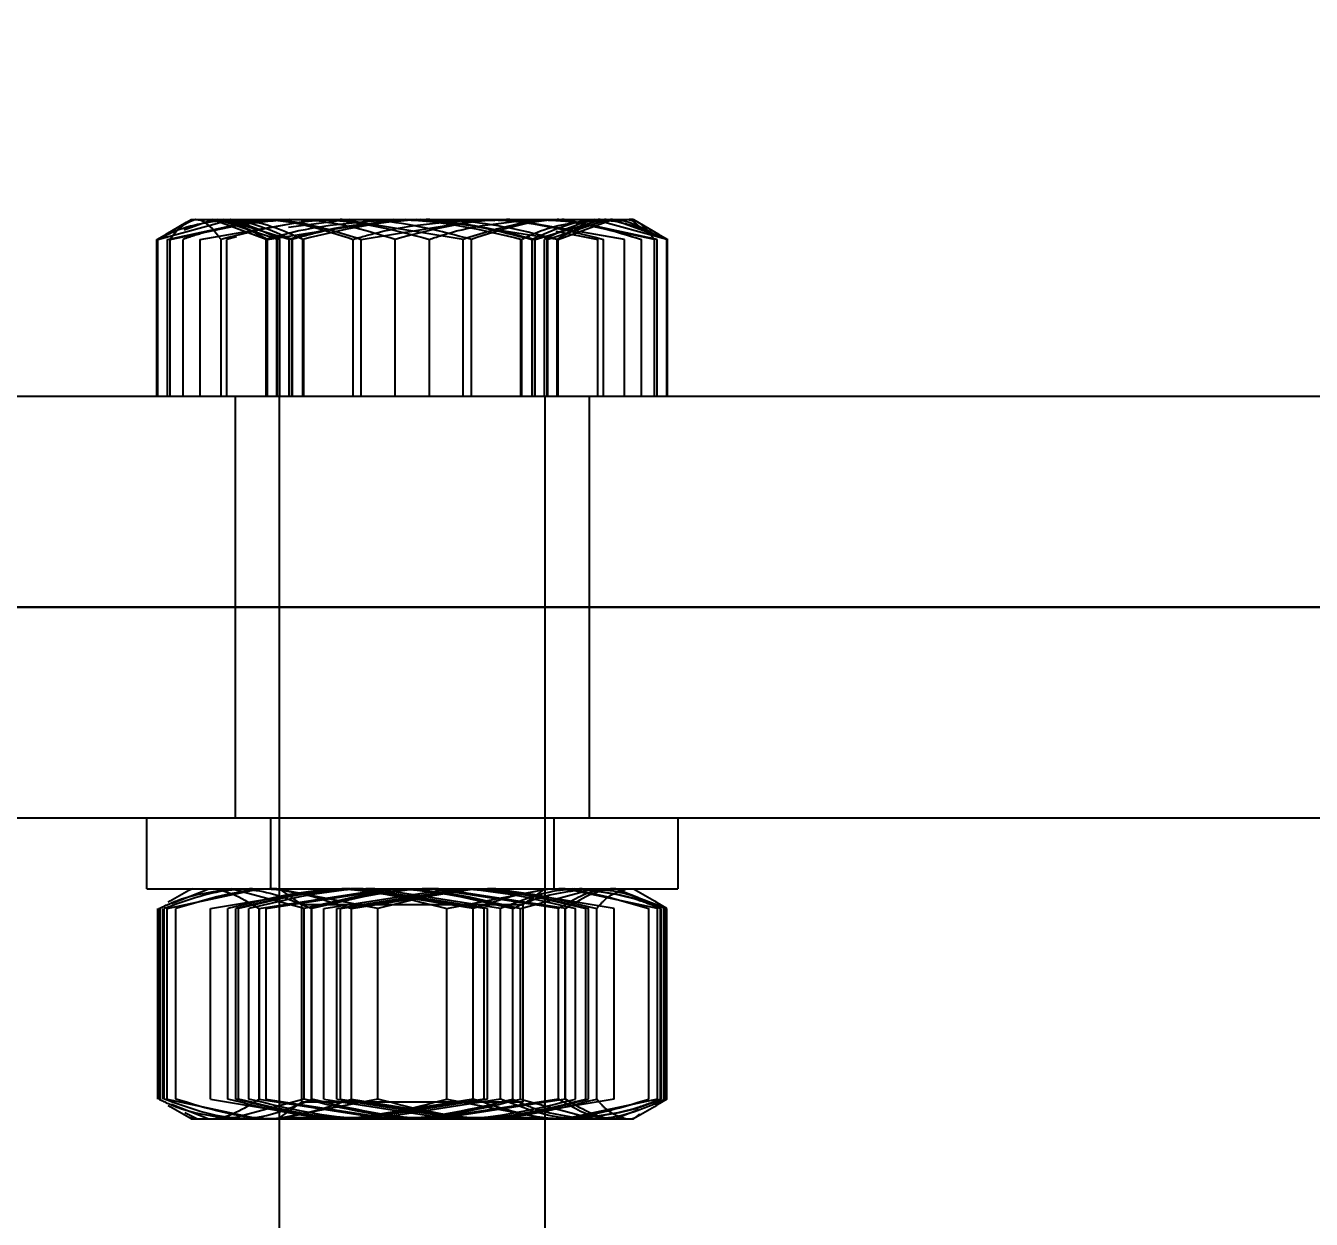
# Model space of a CAD drawing. Header units: metres. Extents: x 0 to 63075, y 0 to 44550.
# Drawn here: x 40802.76 to 40831.82, y 16520.31 to 16547.28 of the extents above; entities that cross this region are included whole.
import ezdxf

# ---------------------------------------------------------------- set-up
doc = ezdxf.new("R2010")
doc.units = ezdxf.units.M
doc.header["$LTSCALE"] = 75
doc.linetypes.add('HIDDEN2', pattern=[4.7625, 3.175, -1.5875])
for name, color, linetype in [('SDM', 7, 'Continuous'), ('SL4', 4, 'Continuous'), ('ST1', 7, 'HIDDEN2')]:
    doc.layers.add(name, color=color, linetype=linetype)
doc.styles.add('ROMANS', font='ROMANS.SHX')
doc.dimstyles.new('75___1-75', dxfattribs={"dimscale": 75, "dimtxt": 2.5, "dimasz": 2, "dimexe": 1.5, "dimexo": 1, "dimgap": 0.5, "dimtad": 1, "dimdec": 0, "dimzin": 12, "dimtxsty": 'ROMANS', "dimcen": 0, "dimclrd": 256, "dimclre": 256, "dimclrt": 3, "dimazin": 3, "dimtfac": 1, "dimtdec": 0, "dimtmove": 0, "dimatfit": 0, "dimfxl": 1, "dimlwd": -1, "dimlwe": -1, "dimarcsym": 0})

# ---------------------------------------------------------------- blocks, each defined once
blk = doc.blocks.new('*D36')
at = {"layer": 'Defpoints', "color": 0, "transparency": 16777216}
for p in [(40691.256, 16728.439), (43023.918, 16728.439), (40843.493, 16285.374)]:
    blk.add_point(p, dxfattribs=at)
at = {"layer": 'SDM', "transparency": 16777216}
for p, q in [((43023.918, 16878.439), (43023.918, 17585.582)), ((40766.256, 16728.439), (43136.418, 16728.439)), ((43023.918, 16285.374), (43023.918, 16728.439)), ((40918.493, 16285.374), (43136.418, 16285.374)), ((43023.918, 16135.374), (43023.918, 15985.374))]:
    blk.add_line(p, q, dxfattribs=at)
for points in [[(42998.918, 16878.439), (43048.918, 16878.439), (43023.918, 16728.439)], [(42998.918, 16135.374), (43048.918, 16135.374), (43023.918, 16285.374)]]:
    blk.add_solid(points, dxfattribs=at)
at = {"layer": 'SDM', "color": 3, "transparency": 16777216, "insert": (42892.668, 17307.01), "char_height": 187.5, "attachment_point": 5, "rotation": 90, "style": 'ROMANS'}
blk.add_mtext('443', dxfattribs=at)
blk = doc.blocks.new('A$C3224c420')
at = {"layer": 'SL4'}
for p, q in [((77.76, 1602.762), (77.197, 1602.437)), ((77.284, 1602.316), (79.446, 1602.762)), ((84.345, 1602.762), (79.446, 1602.762)), ((81.607, 1602.316), (84.345, 1602.762)), ((87.659, 1602.762), (84.345, 1602.762)), ((87.863, 1602.703), (87.76, 1602.762)), ((88.323, 1602.437), (87.863, 1602.703)), ((76.983, 1602.314), (76.983, 1602.314)), ((76.988, 1598.762), (76.988, 1602.316)), ((76.99, 1598.762), (76.99, 1602.316)), ((77.005, 1598.762), (77.005, 1602.316)), ((77.222, 1602.394), (77.454, 1602.478)), ((77.284, 1598.762), (77.284, 1602.316)), ((81.607, 1598.762), (81.607, 1602.316)), ((87.083, 1598.762), (87.083, 1602.316)), ((88.236, 1598.762), (88.236, 1602.316)), ((88.515, 1602.316), (88.298, 1602.394)), ((88.382, 1602.378), (88.515, 1602.316)), ((88.515, 1598.762), (88.515, 1602.316)), ((88.53, 1598.762), (88.53, 1602.316)), ((88.532, 1598.762), (88.532, 1602.316)), ((88.537, 1602.314), (88.537, 1602.314)), ((51.24, 1598.762), (334.76, 1598.762)), ((335.238, 1594), (50.763, 1594)), ((51.24, 1594), (334.76, 1594))]:
    blk.add_line(p, q, dxfattribs=at)
for points, knots in [([(79.446, 1602.762), (79.497, 1602.762), (80.227, 1602.756), (80.942, 1602.528), (81.607, 1602.316)], [0, 0, 0, 0, 0.070201, 1, 1, 1, 1]), ([(84.345, 1602.762), (84.41, 1602.762), (85.334, 1602.756), (86.24, 1602.528), (87.083, 1602.316)], [0, 0, 0, 0, 0.0702006, 1, 1, 1, 1]), ([(87.083, 1602.316), (87.229, 1602.499), (87.419, 1602.736), (87.614, 1602.758), (87.659, 1602.762)], [0, 0, 0, 0, 0.768151, 1, 1, 1, 1]), ([(87.659, 1602.762), (87.813, 1602.706), (88.008, 1602.635), (88.196, 1602.372), (88.236, 1602.316)], [0, 0, 0, 0, 0.788999, 1, 1, 1, 1])]:
    blk.add_open_spline(points, degree=3, knots=knots, dxfattribs=at)
at = {"layer": 'ST1'}
for p, q in [((77.007, 1602.316), (78.657, 1602.762)), ((77.227, 1602.316), (79.323, 1602.762)), ((77.454, 1602.478), (78.244, 1602.762)), ((77.76, 1602.762), (77.859, 1602.762)), ((79.446, 1602.762), (77.769, 1602.762)), ((77.966, 1602.316), (80.558, 1602.762)), ((79.46, 1602.316), (78.234, 1602.762)), ((79.711, 1602.316), (78.35, 1602.762)), ((79.979, 1602.316), (78.483, 1602.762)), ((79.483, 1602.316), (82.361, 1602.762)), ((81.333, 1602.762), (80.891, 1602.745)), ((83.913, 1602.316), (81.175, 1602.762)), ((86.037, 1602.316), (83.159, 1602.762)), ((84.187, 1602.762), (85.556, 1602.583)), ((87.554, 1602.316), (84.962, 1602.762)), ((85.541, 1602.316), (87.037, 1602.762)), ((85.809, 1602.316), (87.17, 1602.762)), ((86.06, 1602.316), (87.286, 1602.762)), ((88.236, 1602.316), (86.074, 1602.762)), ((88.293, 1602.316), (86.197, 1602.762)), ((88.513, 1602.316), (86.863, 1602.762)), ((87.916, 1602.532), (87.276, 1602.762)), ((87.76, 1602.762), (87.659, 1602.762)), ((77.197, 1602.437), (76.983, 1602.314)), ((77.09, 1602.351), (76.99, 1602.316)), ((76.99, 1598.762), (76.99, 1602.316)), ((77.007, 1598.762), (77.007, 1602.316)), ((77.227, 1598.762), (77.227, 1602.316)), ((77.577, 1598.762), (77.577, 1602.316)), ((77.966, 1598.762), (77.966, 1602.316)), ((78.437, 1598.762), (78.437, 1602.316)), ((79.515, 1602.504), (78.567, 1602.316)), ((78.567, 1598.762), (78.567, 1602.316)), ((79.46, 1598.762), (79.46, 1602.316)), ((79.483, 1598.762), (79.483, 1602.316)), ((79.698, 1598.762), (79.698, 1602.316)), ((79.711, 1598.762), (79.711, 1602.316)), ((79.769, 1598.762), (79.769, 1602.316)), ((79.979, 1598.762), (79.979, 1602.316)), ((80.039, 1598.762), (80.039, 1602.316)), ((80.052, 1598.762), (80.052, 1602.316)), ((80.282, 1598.762), (80.282, 1602.316)), ((80.307, 1598.762), (80.307, 1602.316)), ((81.42, 1598.762), (81.42, 1602.316)), ((82.371, 1598.762), (82.371, 1602.316)), ((83.149, 1598.762), (83.149, 1602.316)), ((83.913, 1598.762), (83.913, 1602.316)), ((84.1, 1598.762), (84.1, 1602.316)), ((85.213, 1598.762), (85.213, 1602.316)), ((85.238, 1598.762), (85.238, 1602.316)), ((85.468, 1598.762), (85.468, 1602.316)), ((85.481, 1598.762), (85.481, 1602.316)), ((85.541, 1598.762), (85.541, 1602.316)), ((85.751, 1598.762), (85.751, 1602.316)), ((85.809, 1598.762), (85.809, 1602.316)), ((85.822, 1598.762), (85.822, 1602.316)), ((86.037, 1598.762), (86.037, 1602.316)), ((86.06, 1598.762), (86.06, 1602.316)), ((86.732, 1602.377), (86.953, 1602.316)), ((86.953, 1598.762), (86.953, 1602.316)), ((87.554, 1598.762), (87.554, 1602.316)), ((87.943, 1598.762), (87.943, 1602.316)), ((88.293, 1598.762), (88.293, 1602.316)), ((88.537, 1602.314), (88.323, 1602.437)), ((88.513, 1598.762), (88.513, 1602.316)), ((88.53, 1598.762), (88.53, 1602.316)), ((78.76, 1598.762), (78.76, 1594)), ((79.76, 1598.762), (79.76, 1574.317)), ((85.76, 1574.317), (85.76, 1598.762)), ((86.76, 1594), (86.76, 1598.762)), ((78.76, 1594), (78.76, 1589.237)), ((86.76, 1589.237), (86.76, 1594)), ((57.76, 1589.237), (123.235, 1589.237)), ((76.76, 1589.237), (76.76, 1587.637)), ((79.56, 1589.237), (79.56, 1587.637)), ((85.96, 1587.637), (85.96, 1589.237)), ((88.76, 1587.637), (88.76, 1589.237)), ((88.76, 1587.637), (76.76, 1587.637)), ((77.217, 1587.191), (79.301, 1587.637)), ((77.76, 1587.637), (77.286, 1587.364)), ((77.645, 1587.434), (78.163, 1587.637)), ((78.197, 1587.191), (80.869, 1587.637)), ((80.314, 1587.191), (78.661, 1587.637)), ((79.299, 1587.191), (82.165, 1587.637)), ((79.454, 1587.191), (82.33, 1587.637)), ((81.978, 1587.191), (79.697, 1587.637)), ((79.76, 1587.637), (80.26, 1587.287)), ((80.763, 1587.191), (83.608, 1587.637)), ((81.057, 1587.191), (83.872, 1587.637)), ((81.137, 1587.191), (83.942, 1587.637)), ((84.134, 1587.191), (81.363, 1587.637)), ((81.386, 1587.191), (84.157, 1587.637)), ((84.383, 1587.191), (81.578, 1587.637)), ((84.463, 1587.191), (81.648, 1587.637)), ((84.757, 1587.191), (81.912, 1587.637)), ((86.066, 1587.191), (83.19, 1587.637)), ((86.221, 1587.191), (83.355, 1587.637)), ((83.542, 1587.191), (85.823, 1587.637)), ((87.323, 1587.191), (84.651, 1587.637)), ((85.206, 1587.191), (86.859, 1587.637)), ((85.26, 1587.287), (85.76, 1587.637)), ((88.303, 1587.191), (86.219, 1587.637)), ((88.2, 1587.306), (87.357, 1587.637)), ((87.714, 1587.637), (87.82, 1587.602)), ((88.234, 1587.364), (87.76, 1587.637)), ((77.008, 1587.191), (77.26, 1587.345)), ((77.008, 1582.884), (77.008, 1587.191)), ((77.027, 1582.884), (77.027, 1587.191)), ((77.028, 1587.191), (77.32, 1587.306)), ((77.028, 1582.884), (77.028, 1587.191)), ((77.07, 1582.884), (77.07, 1587.191)), ((77.131, 1582.884), (77.131, 1587.191)), ((77.15, 1582.884), (77.15, 1587.191)), ((77.217, 1582.884), (77.217, 1587.191)), ((77.286, 1587.364), (77.24, 1587.337)), ((77.415, 1582.884), (77.415, 1587.191)), ((78.197, 1582.884), (78.197, 1587.191)), ((78.591, 1582.884), (78.591, 1587.191)), ((78.773, 1582.884), (78.773, 1587.191)), ((78.834, 1582.884), (78.834, 1587.191)), ((79.067, 1582.884), (79.067, 1587.191)), ((79.299, 1582.884), (79.299, 1587.191)), ((79.303, 1582.884), (79.303, 1587.191)), ((79.454, 1582.884), (79.454, 1587.191)), ((85.26, 1587.287), (80.26, 1587.287)), ((80.26, 1587.287), (80.26, 1582.813)), ((80.314, 1582.884), (80.314, 1587.191)), ((80.484, 1582.884), (80.484, 1587.191)), ((80.489, 1582.884), (80.489, 1587.191)), ((80.763, 1582.884), (80.763, 1587.191)), ((81.057, 1582.884), (81.057, 1587.191)), ((81.137, 1582.884), (81.137, 1587.191)), ((81.386, 1582.884), (81.386, 1587.191)), ((81.978, 1582.884), (81.978, 1587.191)), ((83.542, 1582.884), (83.542, 1587.191)), ((84.134, 1582.884), (84.134, 1587.191)), ((84.383, 1582.884), (84.383, 1587.191)), ((84.463, 1582.884), (84.463, 1587.191)), ((84.757, 1582.884), (84.757, 1587.191)), ((85.031, 1582.884), (85.031, 1587.191)), ((85.036, 1582.884), (85.036, 1587.191)), ((85.206, 1582.884), (85.206, 1587.191)), ((85.26, 1582.813), (85.26, 1587.287)), ((86.066, 1582.884), (86.066, 1587.191)), ((86.217, 1582.884), (86.217, 1587.191)), ((86.221, 1582.884), (86.221, 1587.191)), ((86.453, 1582.884), (86.453, 1587.191)), ((86.686, 1582.884), (86.686, 1587.191)), ((86.747, 1582.884), (86.747, 1587.191)), ((86.929, 1582.884), (86.929, 1587.191)), ((87.323, 1582.884), (87.323, 1587.191)), ((88.105, 1582.884), (88.105, 1587.191)), ((88.28, 1587.337), (88.234, 1587.364)), ((88.303, 1582.884), (88.303, 1587.191)), ((88.37, 1582.884), (88.37, 1587.191)), ((88.389, 1582.884), (88.389, 1587.191)), ((88.45, 1582.884), (88.45, 1587.191)), ((88.492, 1582.884), (88.492, 1587.191)), ((88.493, 1582.884), (88.493, 1587.191)), ((88.512, 1582.884), (88.512, 1587.191)), ((77.008, 1582.884), (77.26, 1582.73)), ((77.028, 1582.884), (77.32, 1582.769)), ((77.217, 1582.884), (79.301, 1582.437)), ((78.197, 1582.884), (80.869, 1582.437)), ((80.314, 1582.884), (78.661, 1582.437)), ((79.299, 1582.884), (82.165, 1582.437)), ((79.454, 1582.884), (82.33, 1582.437)), ((81.978, 1582.884), (79.697, 1582.437)), ((80.26, 1582.813), (80.759, 1582.813)), ((80.759, 1582.813), (85.26, 1582.813)), ((80.763, 1582.884), (83.608, 1582.437)), ((81.057, 1582.884), (83.872, 1582.437)), ((81.137, 1582.884), (83.942, 1582.437)), ((84.134, 1582.884), (81.363, 1582.437)), ((81.386, 1582.884), (84.157, 1582.437)), ((84.383, 1582.884), (81.578, 1582.437)), ((84.463, 1582.884), (81.648, 1582.437)), ((84.757, 1582.884), (81.912, 1582.437)), ((86.066, 1582.884), (83.19, 1582.437)), ((86.221, 1582.884), (83.355, 1582.437)), ((83.542, 1582.884), (85.823, 1582.437)), ((87.323, 1582.884), (84.651, 1582.437)), ((85.206, 1582.884), (86.859, 1582.437)), ((85.76, 1582.463), (85.26, 1582.813)), ((88.303, 1582.884), (86.219, 1582.437)), ((77.24, 1582.738), (77.286, 1582.711)), ((77.286, 1582.711), (77.76, 1582.437)), ((77.645, 1582.641), (78.163, 1582.437)), ((88.2, 1582.769), (87.357, 1582.437)), ((87.902, 1582.581), (87.616, 1582.437)), ((87.76, 1582.437), (88.234, 1582.711)), ((88.234, 1582.711), (88.28, 1582.738)), ((78.758, 1582.437), (77.76, 1582.437)), ((83.355, 1582.437), (78.758, 1582.437)), ((79.76, 1582.463), (85.76, 1582.463)), ((79.76, 1582.463), (79.76, 1582.437)), ((87.357, 1582.437), (83.355, 1582.437)), ((85.76, 1582.437), (85.76, 1582.463)), ((87.76, 1582.437), (87.357, 1582.437)), ((87.714, 1582.437), (87.805, 1582.468))]:
    blk.add_line(p, q, dxfattribs=at)
for points, knots in [([(78.643, 1602.762), (78.515, 1602.758), (77.96, 1602.736), (77.42, 1602.499), (77.005, 1602.316)], [0, 0, 0, 0, 0.231849, 1, 1, 1, 1]), ([(78.234, 1602.762), (78.204, 1602.762), (77.867, 1602.758), (77.537, 1602.573), (77.235, 1602.405)], [0, 0, 0, 0, 0.086249, 1, 1, 1, 1]), ([(77.861, 1602.762), (77.815, 1602.758), (77.62, 1602.736), (77.43, 1602.499), (77.284, 1602.316)], [0, 0, 0, 0, 0.231849, 1, 1, 1, 1]), ([(79.974, 1602.762), (79.786, 1602.758), (78.975, 1602.736), (78.184, 1602.499), (77.577, 1602.316)], [0, 0, 0, 0, 0.231849, 1, 1, 1, 1]), ([(77.897, 1602.762), (77.881, 1602.763), (77.787, 1602.763), (77.696, 1602.672), (77.62, 1602.597)], [0, 0, 0, 0, 0.170387, 1, 1, 1, 1]), ([(78.244, 1602.762), (78.273, 1602.762), (78.692, 1602.756), (79.102, 1602.528), (79.483, 1602.316)], [0, 0, 0, 0, 0.070201, 1, 1, 1, 1]), ([(78.378, 1602.762), (78.411, 1602.762), (78.881, 1602.756), (79.341, 1602.528), (79.769, 1602.316)], [0, 0, 0, 0, 0.070201, 1, 1, 1, 1]), ([(81.175, 1602.762), (81.11, 1602.762), (80.186, 1602.756), (79.28, 1602.528), (78.437, 1602.316)], [0, 0, 0, 0, 0.0702006, 1, 1, 1, 1]), ([(78.514, 1602.762), (78.55, 1602.762), (79.065, 1602.756), (79.57, 1602.528), (80.039, 1602.316)], [0, 0, 0, 0, 0.070201, 1, 1, 1, 1]), ([(80.282, 1602.316), (80.169, 1602.372), (79.636, 1602.635), (79.081, 1602.706), (78.643, 1602.762)], [0, 0, 0, 0, 0.211001, 1, 1, 1, 1]), ([(79.323, 1602.762), (79.373, 1602.762), (80.081, 1602.756), (80.775, 1602.528), (81.42, 1602.316)], [0, 0, 0, 0, 0.070201, 1, 1, 1, 1]), ([(82.336, 1602.762), (82.111, 1602.758), (81.137, 1602.736), (80.189, 1602.499), (79.46, 1602.316)], [0, 0, 0, 0, 0.2318493, 1, 1, 1, 1]), ([(82.371, 1602.316), (82.206, 1602.372), (81.426, 1602.635), (80.614, 1602.706), (79.974, 1602.762)], [0, 0, 0, 0, 0.211001, 1, 1, 1, 1]), ([(82.865, 1602.762), (82.639, 1602.758), (81.662, 1602.736), (80.71, 1602.499), (79.979, 1602.316)], [0, 0, 0, 0, 0.231849, 1, 1, 1, 1]), ([(80.039, 1602.316), (80.77, 1602.499), (81.722, 1602.736), (82.698, 1602.758), (82.924, 1602.762)], [0, 0, 0, 0, 0.768151, 1, 1, 1, 1]), ([(82.937, 1602.762), (82.711, 1602.758), (81.735, 1602.736), (80.783, 1602.499), (80.052, 1602.316)], [0, 0, 0, 0, 0.231849, 1, 1, 1, 1]), ([(83.159, 1602.762), (83.091, 1602.762), (82.119, 1602.756), (81.167, 1602.528), (80.282, 1602.316)], [0, 0, 0, 0, 0.0702006, 1, 1, 1, 1]), ([(80.558, 1602.762), (80.619, 1602.762), (81.494, 1602.756), (82.352, 1602.528), (83.149, 1602.316)], [0, 0, 0, 0, 0.0702006, 1, 1, 1, 1]), ([(84.1, 1602.316), (83.91, 1602.372), (83.009, 1602.635), (82.072, 1602.706), (81.333, 1602.762)], [0, 0, 0, 0, 0.211001, 1, 1, 1, 1]), ([(81.42, 1602.316), (82.121, 1602.499), (83.033, 1602.736), (83.97, 1602.758), (84.187, 1602.762)], [0, 0, 0, 0, 0.768151, 1, 1, 1, 1]), ([(82.361, 1602.762), (82.429, 1602.762), (83.401, 1602.756), (84.353, 1602.528), (85.238, 1602.316)], [0, 0, 0, 0, 0.070201, 1, 1, 1, 1]), ([(84.962, 1602.762), (84.901, 1602.762), (84.026, 1602.756), (83.168, 1602.528), (82.371, 1602.316)], [0, 0, 0, 0, 0.0702006, 1, 1, 1, 1]), ([(82.583, 1602.762), (83.353, 1602.706), (84.33, 1602.635), (85.269, 1602.372), (85.468, 1602.316)], [0, 0, 0, 0, 0.788999, 1, 1, 1, 1]), ([(82.655, 1602.762), (83.426, 1602.706), (84.403, 1602.635), (85.343, 1602.372), (85.541, 1602.316)], [0, 0, 0, 0, 0.788999, 1, 1, 1, 1]), ([(83.149, 1602.316), (83.756, 1602.499), (84.547, 1602.736), (85.358, 1602.758), (85.546, 1602.762)], [0, 0, 0, 0, 0.7681507, 1, 1, 1, 1]), ([(83.184, 1602.762), (83.952, 1602.706), (84.926, 1602.635), (85.863, 1602.372), (86.06, 1602.316)], [0, 0, 0, 0, 0.788999, 1, 1, 1, 1]), ([(86.074, 1602.762), (86.023, 1602.762), (85.293, 1602.756), (84.578, 1602.528), (83.913, 1602.316)], [0, 0, 0, 0, 0.070201, 1, 1, 1, 1]), ([(86.197, 1602.762), (86.147, 1602.762), (85.439, 1602.756), (84.745, 1602.528), (84.1, 1602.316)], [0, 0, 0, 0, 0.070201, 1, 1, 1, 1]), ([(85.238, 1602.316), (85.653, 1602.499), (86.194, 1602.736), (86.748, 1602.758), (86.877, 1602.762)], [0, 0, 0, 0, 0.768151, 1, 1, 1, 1]), ([(87.006, 1602.762), (86.97, 1602.762), (86.455, 1602.756), (85.95, 1602.528), (85.481, 1602.316)], [0, 0, 0, 0, 0.070201, 1, 1, 1, 1]), ([(85.546, 1602.762), (86.186, 1602.706), (86.998, 1602.635), (87.779, 1602.372), (87.943, 1602.316)], [0, 0, 0, 0, 0.788999, 1, 1, 1, 1]), ([(87.142, 1602.762), (87.109, 1602.762), (86.639, 1602.756), (86.179, 1602.528), (85.751, 1602.316)], [0, 0, 0, 0, 0.070201, 1, 1, 1, 1]), ([(87.276, 1602.762), (87.247, 1602.762), (86.828, 1602.756), (86.418, 1602.528), (86.037, 1602.316)], [0, 0, 0, 0, 0.070201, 1, 1, 1, 1]), ([(86.877, 1602.762), (87.315, 1602.71), (87.824, 1602.649), (88.314, 1602.411), (88.382, 1602.378)], [0, 0, 0, 0, 0.860118, 1, 1, 1, 1]), ([(78.758, 1587.637), (78.601, 1587.631), (78.015, 1587.606), (77.445, 1587.366), (77.028, 1587.191)], [0, 0, 0, 0, 0.2686336, 1, 1, 1, 1]), ([(77.131, 1587.191), (77.296, 1587.258), (77.936, 1587.52), (78.601, 1587.587), (79.094, 1587.637)], [0, 0, 0, 0, 0.257551, 1, 1, 1, 1]), ([(77.15, 1587.191), (77.318, 1587.258), (77.967, 1587.52), (78.643, 1587.587), (79.144, 1587.637)], [0, 0, 0, 0, 0.257551, 1, 1, 1, 1]), ([(79.697, 1587.637), (79.643, 1587.637), (78.872, 1587.631), (78.117, 1587.403), (77.415, 1587.191)], [0, 0, 0, 0, 0.070201, 1, 1, 1, 1]), ([(78.591, 1587.191), (78.533, 1587.258), (78.309, 1587.52), (78.077, 1587.587), (77.904, 1587.637)], [0, 0, 0, 0, 0.257551, 1, 1, 1, 1]), ([(78.163, 1587.637), (78.19, 1587.637), (78.573, 1587.631), (78.949, 1587.403), (79.299, 1587.191)], [0, 0, 0, 0, 0.070201, 1, 1, 1, 1]), ([(78.231, 1587.637), (78.342, 1587.631), (78.756, 1587.606), (79.159, 1587.366), (79.454, 1587.191)], [0, 0, 0, 0, 0.268634, 1, 1, 1, 1]), ([(81.363, 1587.637), (81.297, 1587.637), (80.361, 1587.631), (79.444, 1587.403), (78.591, 1587.191)], [0, 0, 0, 0, 0.070201, 1, 1, 1, 1]), ([(80.489, 1587.191), (80.344, 1587.258), (79.779, 1587.52), (79.193, 1587.587), (78.758, 1587.637)], [0, 0, 0, 0, 0.257551, 1, 1, 1, 1]), ([(81.578, 1587.637), (81.511, 1587.637), (80.564, 1587.631), (79.636, 1587.403), (78.773, 1587.191)], [0, 0, 0, 0, 0.070201, 1, 1, 1, 1]), ([(81.648, 1587.637), (81.581, 1587.637), (80.631, 1587.631), (79.7, 1587.403), (78.834, 1587.191)], [0, 0, 0, 0, 0.070201, 1, 1, 1, 1]), ([(78.917, 1587.637), (79.084, 1587.631), (79.709, 1587.606), (80.318, 1587.366), (80.763, 1587.191)], [0, 0, 0, 0, 0.2686336, 1, 1, 1, 1]), ([(81.912, 1587.637), (81.845, 1587.637), (80.884, 1587.631), (79.942, 1587.403), (79.067, 1587.191)], [0, 0, 0, 0, 0.070201, 1, 1, 1, 1]), ([(79.301, 1587.637), (79.35, 1587.637), (80.054, 1587.631), (80.744, 1587.403), (81.386, 1587.191)], [0, 0, 0, 0, 0.070201, 1, 1, 1, 1]), ([(83.19, 1587.637), (83.122, 1587.637), (82.151, 1587.631), (81.199, 1587.403), (80.314, 1587.191)], [0, 0, 0, 0, 0.070201, 1, 1, 1, 1]), ([(83.355, 1587.637), (83.287, 1587.637), (82.319, 1587.631), (81.371, 1587.403), (80.489, 1587.191)], [0, 0, 0, 0, 0.070201, 1, 1, 1, 1]), ([(80.869, 1587.637), (80.933, 1587.637), (81.835, 1587.631), (82.719, 1587.403), (83.542, 1587.191)], [0, 0, 0, 0, 0.070201, 1, 1, 1, 1]), ([(84.651, 1587.637), (84.587, 1587.637), (83.685, 1587.631), (82.801, 1587.403), (81.978, 1587.191)], [0, 0, 0, 0, 0.070201, 1, 1, 1, 1]), ([(82.165, 1587.637), (82.233, 1587.637), (83.201, 1587.631), (84.149, 1587.403), (85.031, 1587.191)], [0, 0, 0, 0, 0.070201, 1, 1, 1, 1]), ([(82.33, 1587.637), (82.398, 1587.637), (83.369, 1587.631), (84.321, 1587.403), (85.206, 1587.191)], [0, 0, 0, 0, 0.070201, 1, 1, 1, 1]), ([(83.608, 1587.637), (83.675, 1587.637), (84.636, 1587.631), (85.578, 1587.403), (86.453, 1587.191)], [0, 0, 0, 0, 0.070201, 1, 1, 1, 1]), ([(83.872, 1587.637), (83.939, 1587.637), (84.889, 1587.631), (85.82, 1587.403), (86.686, 1587.191)], [0, 0, 0, 0, 0.0702006, 1, 1, 1, 1]), ([(83.942, 1587.637), (84.009, 1587.637), (84.956, 1587.631), (85.884, 1587.403), (86.747, 1587.191)], [0, 0, 0, 0, 0.070201, 1, 1, 1, 1]), ([(86.219, 1587.637), (86.17, 1587.637), (85.466, 1587.631), (84.776, 1587.403), (84.134, 1587.191)], [0, 0, 0, 0, 0.070201, 1, 1, 1, 1]), ([(84.157, 1587.637), (84.223, 1587.637), (85.159, 1587.631), (86.076, 1587.403), (86.929, 1587.191)], [0, 0, 0, 0, 0.070201, 1, 1, 1, 1]), ([(86.762, 1587.637), (86.604, 1587.631), (86.019, 1587.606), (85.448, 1587.366), (85.031, 1587.191)], [0, 0, 0, 0, 0.268634, 1, 1, 1, 1]), ([(85.823, 1587.637), (85.877, 1587.637), (86.648, 1587.631), (87.403, 1587.403), (88.105, 1587.191)], [0, 0, 0, 0, 0.070201, 1, 1, 1, 1]), ([(87.357, 1587.637), (87.33, 1587.637), (86.947, 1587.631), (86.571, 1587.403), (86.221, 1587.191)], [0, 0, 0, 0, 0.070201, 1, 1, 1, 1]), ([(86.376, 1587.637), (86.557, 1587.631), (87.232, 1587.606), (87.889, 1587.366), (88.37, 1587.191)], [0, 0, 0, 0, 0.268634, 1, 1, 1, 1]), ([(88.492, 1587.191), (88.347, 1587.258), (87.783, 1587.52), (87.197, 1587.587), (86.762, 1587.637)], [0, 0, 0, 0, 0.257551, 1, 1, 1, 1]), ([(78.758, 1582.437), (78.601, 1582.444), (78.015, 1582.469), (77.445, 1582.709), (77.028, 1582.884)], [0, 0, 0, 0, 0.268634, 1, 1, 1, 1]), ([(77.131, 1582.884), (77.296, 1582.817), (77.936, 1582.555), (78.601, 1582.488), (79.094, 1582.437)], [0, 0, 0, 0, 0.257551, 1, 1, 1, 1]), ([(77.15, 1582.884), (77.318, 1582.817), (77.967, 1582.555), (78.643, 1582.488), (79.144, 1582.437)], [0, 0, 0, 0, 0.257551, 1, 1, 1, 1]), ([(79.697, 1582.437), (79.643, 1582.438), (78.872, 1582.444), (78.117, 1582.672), (77.415, 1582.884)], [0, 0, 0, 0, 0.070201, 1, 1, 1, 1]), ([(78.591, 1582.884), (78.533, 1582.817), (78.309, 1582.555), (78.077, 1582.488), (77.904, 1582.437)], [0, 0, 0, 0, 0.257551, 1, 1, 1, 1]), ([(78.163, 1582.437), (78.19, 1582.438), (78.573, 1582.444), (78.949, 1582.672), (79.299, 1582.884)], [0, 0, 0, 0, 0.070201, 1, 1, 1, 1]), ([(78.231, 1582.437), (78.342, 1582.444), (78.756, 1582.469), (79.159, 1582.709), (79.454, 1582.884)], [0, 0, 0, 0, 0.268634, 1, 1, 1, 1]), ([(81.363, 1582.437), (81.297, 1582.438), (80.361, 1582.444), (79.444, 1582.672), (78.591, 1582.884)], [0, 0, 0, 0, 0.070201, 1, 1, 1, 1]), ([(80.489, 1582.884), (80.344, 1582.817), (79.779, 1582.555), (79.193, 1582.488), (78.758, 1582.437)], [0, 0, 0, 0, 0.257551, 1, 1, 1, 1]), ([(81.578, 1582.437), (81.511, 1582.438), (80.564, 1582.444), (79.636, 1582.672), (78.773, 1582.884)], [0, 0, 0, 0, 0.070201, 1, 1, 1, 1]), ([(81.648, 1582.437), (81.581, 1582.438), (80.631, 1582.444), (79.7, 1582.672), (78.834, 1582.884)], [0, 0, 0, 0, 0.070201, 1, 1, 1, 1]), ([(78.917, 1582.437), (79.084, 1582.444), (79.709, 1582.469), (80.318, 1582.709), (80.763, 1582.884)], [0, 0, 0, 0, 0.268634, 1, 1, 1, 1]), ([(81.912, 1582.437), (81.845, 1582.438), (80.884, 1582.444), (79.942, 1582.672), (79.067, 1582.884)], [0, 0, 0, 0, 0.070201, 1, 1, 1, 1]), ([(79.301, 1582.437), (79.35, 1582.438), (80.054, 1582.444), (80.744, 1582.672), (81.386, 1582.884)], [0, 0, 0, 0, 0.070201, 1, 1, 1, 1]), ([(83.19, 1582.437), (83.122, 1582.438), (82.151, 1582.444), (81.199, 1582.672), (80.314, 1582.884)], [0, 0, 0, 0, 0.070201, 1, 1, 1, 1]), ([(83.355, 1582.437), (83.287, 1582.438), (82.319, 1582.444), (81.371, 1582.672), (80.489, 1582.884)], [0, 0, 0, 0, 0.070201, 1, 1, 1, 1]), ([(80.869, 1582.437), (80.933, 1582.438), (81.835, 1582.444), (82.719, 1582.672), (83.542, 1582.884)], [0, 0, 0, 0, 0.070201, 1, 1, 1, 1]), ([(84.651, 1582.437), (84.587, 1582.438), (83.685, 1582.444), (82.801, 1582.672), (81.978, 1582.884)], [0, 0, 0, 0, 0.070201, 1, 1, 1, 1]), ([(82.165, 1582.437), (82.233, 1582.438), (83.201, 1582.444), (84.149, 1582.672), (85.031, 1582.884)], [0, 0, 0, 0, 0.070201, 1, 1, 1, 1]), ([(82.33, 1582.437), (82.398, 1582.438), (83.369, 1582.444), (84.321, 1582.672), (85.206, 1582.884)], [0, 0, 0, 0, 0.070201, 1, 1, 1, 1]), ([(83.608, 1582.437), (83.675, 1582.438), (84.636, 1582.444), (85.578, 1582.672), (86.453, 1582.884)], [0, 0, 0, 0, 0.070201, 1, 1, 1, 1]), ([(83.872, 1582.437), (83.939, 1582.438), (84.889, 1582.444), (85.82, 1582.672), (86.686, 1582.884)], [0, 0, 0, 0, 0.0702006, 1, 1, 1, 1]), ([(83.942, 1582.437), (84.009, 1582.438), (84.956, 1582.444), (85.884, 1582.672), (86.747, 1582.884)], [0, 0, 0, 0, 0.070201, 1, 1, 1, 1]), ([(86.219, 1582.437), (86.17, 1582.438), (85.466, 1582.444), (84.776, 1582.672), (84.134, 1582.884)], [0, 0, 0, 0, 0.070201, 1, 1, 1, 1]), ([(84.157, 1582.437), (84.223, 1582.438), (85.159, 1582.444), (86.076, 1582.672), (86.929, 1582.884)], [0, 0, 0, 0, 0.070201, 1, 1, 1, 1]), ([(86.762, 1582.437), (86.604, 1582.444), (86.019, 1582.469), (85.448, 1582.709), (85.031, 1582.884)], [0, 0, 0, 0, 0.268634, 1, 1, 1, 1]), ([(85.823, 1582.437), (85.877, 1582.438), (86.648, 1582.444), (87.403, 1582.672), (88.105, 1582.884)], [0, 0, 0, 0, 0.070201, 1, 1, 1, 1]), ([(87.357, 1582.437), (87.33, 1582.438), (86.947, 1582.444), (86.571, 1582.672), (86.221, 1582.884)], [0, 0, 0, 0, 0.070201, 1, 1, 1, 1]), ([(86.376, 1582.437), (86.557, 1582.444), (87.232, 1582.469), (87.889, 1582.709), (88.37, 1582.884)], [0, 0, 0, 0, 0.268634, 1, 1, 1, 1]), ([(88.492, 1582.884), (88.347, 1582.817), (87.783, 1582.555), (87.197, 1582.488), (86.762, 1582.437)], [0, 0, 0, 0, 0.257551, 1, 1, 1, 1]), ([(77.904, 1582.437), (77.841, 1582.437), (77.745, 1582.436), (77.652, 1582.523), (77.619, 1582.553)], [0, 0, 0, 0, 0.65343, 1, 1, 1, 1])]:
    blk.add_open_spline(points, degree=3, knots=knots, dxfattribs=at)

msp = doc.modelspace()

# ---------------------------------------------------------------- block references
at = {"layer": 'SDM', "xscale": -1}
msp.add_blockref('A$C3224c420', (40894.255, 14940.137), dxfattribs=at)

# ---------------------------------------------------------------- dimensions: what is measured, and where the dimension line sits
at = {"layer": 'SDM'}
dim = msp.add_linear_dim(base=(43023.918, 16728.439), p1=(40843.493, 16285.374), p2=(40691.256, 16728.439), angle=90, dimstyle='75___1-75', dxfattribs=at)
dim.commit()
dim.dimension.update_dxf_attribs({"geometry": '*D36', "text_midpoint": (42892.668, 17307.01)})

doc.saveas('drawing.dxf')
